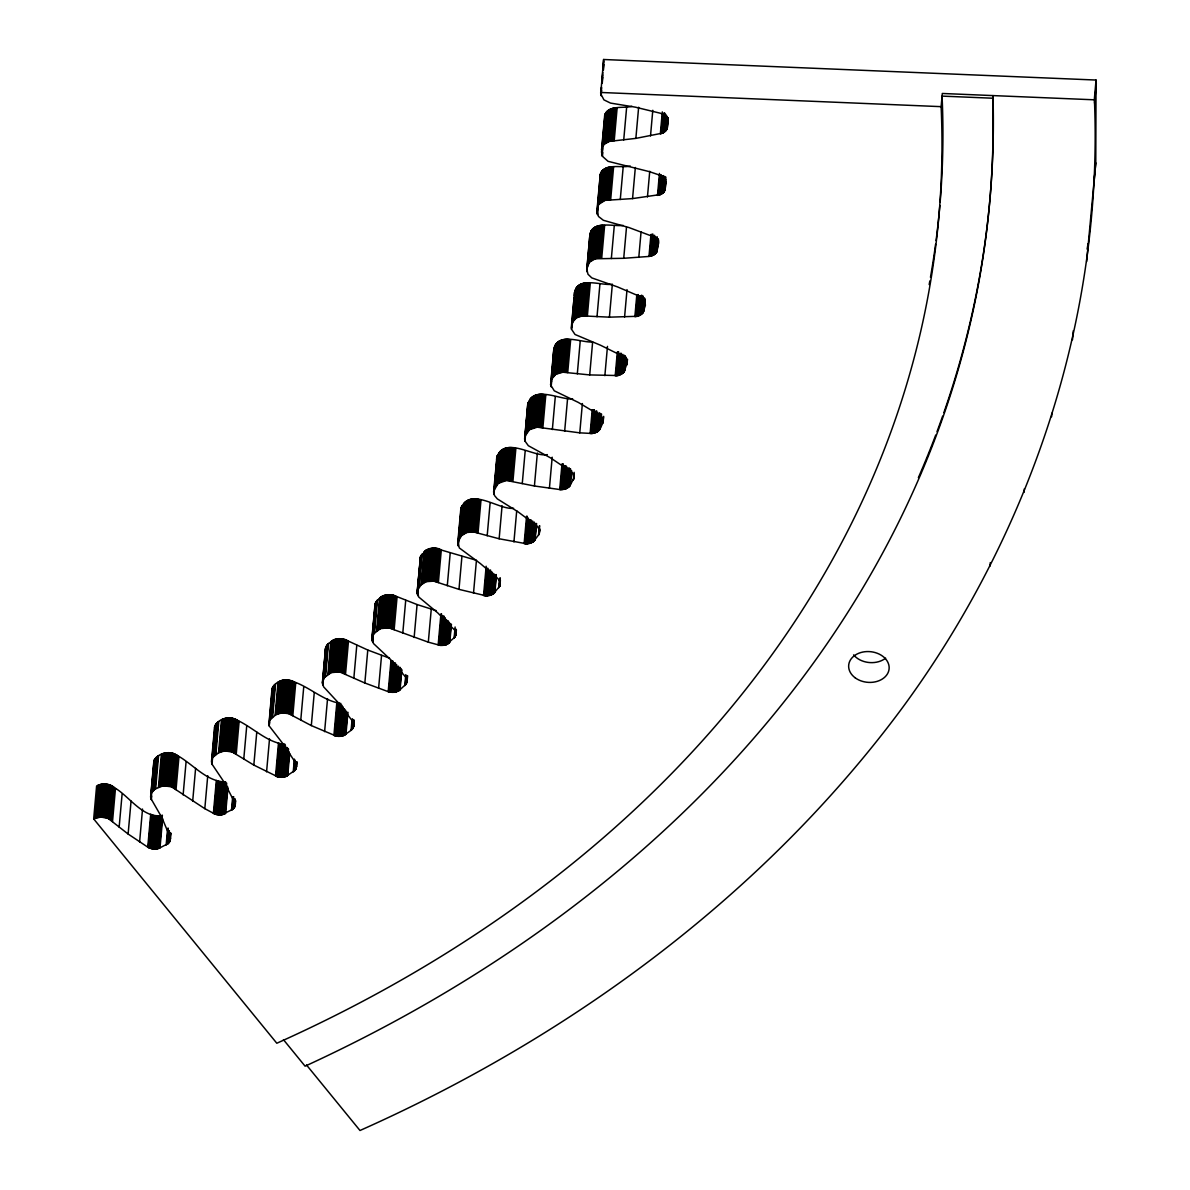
<?xml version="1.0" encoding="UTF-8"?>
<svg xmlns="http://www.w3.org/2000/svg" width="1190" height="1190" viewBox="0 0 1190 1190"><rect width="100%" height="100%" fill="white"/><g stroke="black" fill="none" stroke-linecap="round" stroke-linejoin="round"><path stroke-width="1.5" d="M306.485 1064.961L359.99 1130.5C571.542 1036.341 764.59 894.285 902.853 707.158C1030.168 533.76 1102.684 319.113 1094.562 103.247L1094.294 99.811L942.302 93.475L941.126 106.654A1443.738 1094.547 5.1 0 1 276.809 1043.243L93.683 818.899L100.808 816.98L108.275 818.497L128.118 834.026L148.304 847.488L153.48 849.035L158.82 848.396L168.207 843.561L170.631 838.31L161.855 817.56L150.877 798.445L151.175 793.269L154.968 789.104L163.104 785.772L171.524 786.798L204.814 808.664L215.212 814.213L221.31 814.867L232.511 809.468L234.698 806.909L235.367 803.845L224.687 783.02L211.79 763.816L212.727 757.45L218.514 752.854L224.702 750.89L232.273 752.006L253.827 765.081L278.088 776.996L286.076 776.416L295.001 770.332L296.563 766.42L295.581 762.82L283.993 745.089L269.178 725.915L269.758 720.143L275.723 714.803L281.896 712.84L288.679 713.643L311.319 725.588L336.517 736.223L343.821 735.494L351.11 730.303L353.802 726.227L353.207 722.077L339.462 703.974L323.606 686.823L322.43 682.301L324.528 677.452L331.207 672.618L339.567 671.874L364.839 683.001L388.847 691.896L394.306 692.297L399.141 690.557L406.281 683.863L406.668 678.24L390.841 659.855L373.496 643.537L371.92 638.42L374.002 633.556L380.503 628.603L388.847 627.844L428.311 642.169L440.181 645.382L446.19 644.742L454.863 637.126L456.008 634.166L455.517 631.027L437.861 612.969L418.687 596.963L417.274 590.567L421.082 584.855L426.228 581.642L433.8 581.151L458.983 589.362L486.279 595.878L493.627 593.646L499.889 585.837L499.964 581.687L497.718 578.385L480.314 563.524L459.34 547.95L457.793 542.194L461.497 535.738L466.629 532.525L473.352 531.885L499.146 538.773L526.872 543.845L533.537 541.599L538.847 534.548L539.635 530.457L537.106 526.114L517.977 511.789L497.331 498.893L494.505 495.516L493.627 491.619M1094.027 182.65L1095.782 162.881L1096.05 80.042L603.613 59.5L600.742 93.787L603.94 99.871L610.515 103.084L635.401 107.174L660.688 113.318L665.121 115.921L667.307 119.803L667.159 128.624L662.83 133.057L635.862 138.382L609.444 141.372L604.059 144.347L601.634 149.107L602.423 156.292L608.045 161.319L649.398 171.643L660.926 175.555L664.913 179.244L665.775 182.338L665.136 189.567L663.574 192.408L660.643 194.491L632.559 198.596L605.041 200.366L598.704 204.412L596.874 210.719L598.496 216.461L603.36 220.284L628.975 227.558L654.798 237.226L657.356 239.785L658.457 242.834L656.731 252.027L653.37 255.166L648.981 256.445L623.724 258.289L595.208 258.78L589.318 262.261L586.789 269.074L587.994 274.236L591.802 277.895L617.491 286.894L640.815 296.846L644.772 300.549L645.397 305.205L643.031 312.687L637.543 316.287L609.414 317.165L582.49 315.871L576.362 317.894L572.658 322.118L571.483 329.184L575.023 334.479L600.548 345.249L622.429 356.078L626.074 359.291L627.189 362.891L624.081 371.816L617.922 375.549L589.705 374.924L562.87 372.202L555.864 374.285L552.145 378.509L550.613 384.861L554.272 390.811L578.251 402.384L601.515 416.277L603.107 419.222L603.092 422.361L599.998 429.114L597.648 431.598L592.174 433.487L579.768 432.848L537.181 427.18L529.55 429.679L525.192 435.882L524.983 441.059L528.33 445.7L550.673 457.971L572.331 472.579L573.996 478.142L569.653 486.16L565.711 488.882L560.386 489.626L534.414 485.996L506.434 480.463L498.208 483.408L493.686 490.979M93.683 818.899L96.613 785.936C102.221 782.886 109.733 783.436 114.523 787.75C129.026 795.976 142.488 818.006 161.141 815.626L158.196 848.589M95.141 818.244L98.086 785.281M95.884 817.932L98.829 784.969M96.658 817.664L99.588 784.701M97.446 817.441L100.391 784.478M98.264 817.262L101.21 784.299M99.097 817.128L102.042 784.165M99.945 817.024L102.89 784.061M100.808 816.98L103.738 784.017M101.671 816.965L104.601 784.017M102.533 817.009L105.464 784.046M103.381 817.099L106.327 784.136M104.244 817.218L107.189 784.255M105.092 817.396L108.022 784.433M105.91 817.604L108.855 784.641M106.728 817.857L109.673 784.909M107.517 818.155L110.462 785.207M108.275 818.497L111.22 785.534M109.004 818.869L111.949 785.906M109.718 819.285L112.648 786.322M110.373 819.732L113.318 786.769M110.997 820.207L113.942 787.245M111.592 820.713L114.523 787.75M112.514 821.576L115.46 788.613M119.149 827.154L122.094 794.191M128.118 834.026L131.064 801.063M139.602 841.999L142.532 809.051M150.595 797.136L153.882 760.931C157.006 754.237 165.975 751.351 172.862 753.285C190.549 760.841 204.189 780.833 224.241 781.904L221.31 814.867M150.699 797.791L154.12 760.306M150.877 798.445L154.417 759.711M151.1 799.085L154.76 759.116M151.368 799.725L151.695 796.05M152.231 791.514L155.176 758.551M152.677 790.978L155.622 758.015M147.753 847.161L150.699 814.198M153.183 790.457L156.128 757.495M148.304 847.488L151.249 814.525M153.733 789.982L156.678 757.019M148.884 847.801L151.829 814.838M154.328 789.52L157.273 756.557M149.494 848.068L152.439 815.105M154.968 789.104L157.913 756.141M150.133 848.306L153.064 815.343M155.652 788.717L158.582 755.754M150.773 848.515L153.718 815.567M151.428 848.693L154.373 815.745M152.112 848.842L155.042 815.879M152.781 848.961L155.726 815.998M158.434 787.245L161.379 754.282M153.48 849.035L156.411 816.072M159.148 786.902L162.078 753.939M154.165 849.08L157.11 816.117M159.891 786.59L162.822 753.627M154.849 849.08L157.794 816.117M160.65 786.322L163.595 753.359M155.548 849.05L158.478 816.087M161.453 786.099L164.399 753.136M156.217 848.991L159.162 816.028M162.271 785.906L165.202 752.958M156.887 848.886L159.832 815.923M163.104 785.772L166.035 752.809M157.556 848.753L160.486 815.79M163.952 785.683L166.883 752.72M158.82 848.396L161.766 815.433M164.8 785.623L167.745 752.66M159.43 848.158L162.361 815.195M160.01 847.905L162.613 818.601M165.663 785.623L168.608 752.66M166.526 785.653L169.471 752.69M167.388 785.742L170.334 752.779M168.236 785.861L171.181 752.898M169.084 786.04L172.029 753.077M169.917 786.248L172.862 753.285M170.72 786.501L173.666 753.538M166.169 844.885L167.641 828.404M171.524 786.798L174.454 753.835M166.719 844.602L168.192 828.121M167.255 844.275L168.4 831.453M172.282 787.14L175.227 754.177M167.745 843.933L168.891 831.111M173.011 787.512L175.956 754.549M168.207 843.561L169.352 830.739M168.638 843.16L169.62 832.167M173.71 787.914L176.656 754.966M169.025 842.743L169.843 833.58M169.382 842.297L170.185 833.149M169.679 841.851L170.497 832.688M174.38 788.36L177.325 755.397M169.947 841.375L170.676 833.074M170.185 840.884L170.825 833.55M175.004 788.836L177.95 755.873M176.016 789.654L178.961 756.691M183.126 794.89L186.071 761.927M192.676 801.286L195.606 768.323M204.814 808.664L207.744 775.702M211.463 761.853L214.602 726.941C216.967 720.307 225.282 716.975 231.931 718.106C250.495 724.293 265.087 742.515 285.139 744.375M211.627 763.177L215.033 725.692M211.79 763.816L215.331 725.082M212.028 764.456L212.341 760.797M213.159 751.649L213.65 746.145M214.304 738.826L214.795 733.337M212.727 757.45L215.673 724.487M213.144 756.885L216.074 723.922M213.59 756.349L216.535 723.386M214.096 755.829L217.041 722.865M214.646 755.353L217.591 722.389M215.241 754.891L218.187 721.928M215.881 754.475L218.811 721.512M218.514 752.854L221.459 719.89M213.382 813.395L216.327 780.432M219.183 752.467L222.128 719.504M213.977 813.692L216.907 780.729M219.897 752.11L222.842 719.162M214.572 813.975L217.517 781.012M220.641 751.812L223.571 718.849M215.212 814.213L218.142 781.25M221.4 751.545L224.345 718.582M215.851 814.421L218.796 781.458M216.52 814.6L219.451 781.637M222.203 751.307L225.148 718.344M217.19 814.734L220.135 781.785M223.021 751.128L225.951 718.165M217.874 814.852L220.804 781.889M223.854 750.979L226.784 718.031M218.558 814.927L221.504 781.964M224.702 750.89L227.632 717.927M219.243 814.957L222.188 782.009M219.942 814.971L222.872 782.009M225.55 750.831L228.495 717.868M220.626 814.942L223.571 781.979M226.412 750.831L229.358 717.868M227.275 750.86L230.22 717.897M221.98 814.778L224.91 781.815M228.138 750.949L231.083 717.986M222.634 814.644L225.579 781.681M223.274 814.466L226.055 783.347M228.986 751.069L231.931 718.106M223.899 814.272L226.68 783.139M229.834 751.247L232.779 718.284M224.508 814.034L226.948 786.575M225.089 813.782L227.528 786.307M230.667 751.455L233.612 718.492M225.639 813.484L227.93 787.84M231.485 751.708L234.415 718.745M232.273 752.006L235.204 719.043M233.032 752.333L235.977 719.385M233.761 752.705L236.706 719.757M234.475 753.121L237.405 720.158M235.129 753.568L238.074 720.605M236.215 754.326L239.145 721.363M231.485 810.137L232.63 797.33M232.02 809.825L233.166 797.002M232.511 809.468L233.657 796.645M232.972 809.096L233.79 799.948M233.389 808.694L234.207 799.546M233.775 808.278L234.594 799.13M234.133 807.832L234.951 798.683M234.43 807.385L235.084 800.052M234.698 806.909L235.412 800.93M235.099 805.913L235.694 800.706M243.757 759.19L246.702 726.227M253.827 765.081L256.772 732.118M268.91 724.621L271.989 689.04C273.849 683.506 280.081 680.144 285.689 679.817C305.086 682.495 319.961 699.631 339.462 703.26L336.517 736.223M269.014 725.275L272.406 687.79M269.178 725.915L269.505 722.256M269.758 720.143L272.703 687.18M270.234 717.406L270.725 711.918M271.543 702.755L271.856 699.095M270.115 719.548L273.046 686.585M270.517 718.983L273.447 686.02M270.963 718.448L273.908 685.485M266.575 771.834L269.52 738.871M271.469 717.927L274.414 684.964M272.019 717.436L274.964 684.473M272.614 716.99L275.545 684.027M275.083 715.22L278.029 682.257M275.723 714.803L278.653 681.84M276.392 714.416L279.338 681.454M277.091 714.06L280.037 681.111M277.835 713.762L280.781 680.799M278.609 713.494L281.554 680.531M279.397 713.256L282.342 680.293M280.215 713.078L283.161 680.115M281.048 712.929L283.993 679.966M275.545 776.103L278.475 743.14M276.139 776.371L279.085 743.408M281.896 712.84L284.841 679.877M276.779 776.609L279.724 743.646M282.744 712.78L285.689 679.817M277.419 776.817L280.364 743.854M283.607 712.765L286.552 679.802M278.088 776.996L281.033 744.033M278.757 777.144L281.703 744.181M284.47 712.81L287.415 679.847M279.442 777.249L282.387 744.286M285.332 712.884L288.278 679.921M280.126 777.323L283.071 744.36M286.195 713.018L289.14 680.055M280.825 777.353L283.755 744.39M287.043 713.182L289.973 680.219M281.509 777.368L284.455 744.404M282.194 777.323L284.975 746.204M287.861 713.39L290.806 680.427M282.878 777.263L285.659 746.13M288.679 713.643L291.624 680.68M283.547 777.159L286.165 747.856M289.467 713.941L292.413 680.978M284.202 777.025L286.82 747.722M290.226 714.268L293.171 681.305M284.841 776.862L287.459 747.558M285.466 776.654L287.921 749.179M290.97 714.64L293.915 681.677M286.076 776.416L288.516 748.956M291.669 715.056L294.614 682.093M286.656 776.148L288.768 752.348M287.207 775.865L289.319 752.05M292.814 715.755L295.745 682.792M287.727 775.538L289.691 753.568M293.231 771.879L294.376 759.071M293.722 771.536L294.704 760.544M294.183 771.165L295.165 760.172M294.614 770.763L295.432 761.6M295.001 770.332L295.656 763.013M295.343 769.9L295.998 762.567M295.656 769.439L296.31 762.106M295.908 768.963L296.563 761.63M296.132 768.472L296.846 761.704M296.533 766.94L296.89 762.76M300.758 720.218L303.703 687.27M311.319 725.588L314.264 692.625M322.43 682.301L325.554 648.044L327.964 643.969L334.152 639.655L339.061 638.673L344.996 639.536L367.784 650.038L389.546 658.174M322.475 683.625L325.733 647.42M322.594 684.28L325.971 646.795M322.758 684.934L323.085 681.26M323.323 679.148L326.268 646.185M323.665 678.553L326.61 645.59M324.067 677.988L327.012 645.025M324.528 677.452L327.458 644.489M325.019 676.932L327.964 643.969M325.569 676.441L328.514 643.478M327.875 674.552L330.805 641.588M328.455 674.09L331.4 641.127M329.095 673.674L332.04 640.711M324.602 731.657L327.548 698.709M329.764 673.287L332.709 640.324M330.478 672.93L333.408 639.967M331.207 672.618L334.152 639.655M331.98 672.35L334.925 639.387M332.769 672.127L335.714 639.164M333.587 671.934L336.532 638.971M334.42 671.8L337.365 638.837M335.268 671.696L338.213 638.732M336.115 671.636L339.061 638.673M336.978 671.636L339.924 638.673M337.841 671.666L340.786 638.703M338.704 671.74L341.649 638.777M339.567 671.874L342.512 638.911M333.899 735.465L336.844 702.502M334.539 735.703L337.469 702.74M340.414 672.038L343.345 639.075M335.178 735.911L338.124 702.948M341.233 672.246L344.178 639.283M335.848 736.089L338.778 703.126M342.051 672.499L344.996 639.536M337.201 736.327L340.147 703.364M342.839 672.796L345.784 639.833M337.886 736.402L340.831 703.439M343.613 673.124L346.543 640.161M338.585 736.446L341.351 705.313M344.341 673.495L347.287 640.532M339.269 736.446L342.051 705.313M339.953 736.402L342.571 707.113M345.531 674.135L348.477 641.172M340.637 736.342L343.255 707.038M341.307 736.238L343.761 708.764M341.961 736.104L344.416 708.63M342.601 735.926L344.892 710.296M343.226 735.732L345.517 710.088M343.821 735.494L345.948 711.679M344.401 735.227L346.528 711.412M344.951 734.929L346.915 712.959M345.472 734.602L347.435 712.631M345.963 734.245L347.926 712.274M353.846 678.181L356.792 645.233M351.11 730.303L352.091 719.31M351.571 729.931L352.552 718.938M351.987 729.529L352.805 720.366M352.374 729.098L353.192 719.95M352.716 728.667L353.37 721.333M353.028 728.206L353.683 720.872M353.281 727.73L354.099 719.95M353.683 726.733L354.01 723.074M364.839 683.001L367.784 650.038M371.92 638.42L375.043 604.163L376.947 600.593L382.704 595.952L387.494 594.717L393.459 595.253L417.08 604.55L436.18 610.604M371.964 639.744L375.222 603.523M372.083 640.399L375.46 602.899M372.262 641.038L375.743 602.304M372.485 641.678L376.1 601.709M372.767 642.317L373.095 638.658M373.556 634.106L376.501 601.143M374.002 633.556L376.947 600.593M374.508 633.05L377.438 600.087M376.605 631.027L379.55 598.064M377.156 630.536L380.101 597.573M377.751 630.075L380.696 597.112M378.375 629.659L381.321 596.696M379.06 629.272L381.99 596.309M379.759 628.915L382.704 595.952M380.503 628.603L383.448 595.64M381.261 628.335L384.206 595.372M382.064 628.097L384.995 595.149M382.868 627.918L385.813 594.955M383.701 627.77L386.646 594.807M378.599 688.37L381.544 655.407M384.548 627.665L387.494 594.717M385.411 627.621L388.342 594.658M386.274 627.606L389.204 594.643M387.137 627.636L390.067 594.673M387.999 627.71L390.93 594.762M388.847 627.844L391.793 594.881M389.695 628.008L392.64 595.045M390.528 628.216L393.459 595.253M391.332 628.469L394.277 595.506M392.135 628.766L395.065 595.803M392.893 629.094L395.839 596.13M388.193 691.688L390.974 660.554M394.143 629.674L397.088 596.711M388.847 691.896L391.629 660.762M389.517 692.059L392.284 660.926M390.186 692.193L392.968 661.075M390.87 692.297L393.488 663.009M391.555 692.372L394.173 663.083M392.239 692.416L394.857 663.113M392.938 692.416L395.556 663.113M393.622 692.372L396.077 664.913M394.306 692.297L396.746 664.838M394.976 692.193L397.252 666.564M395.63 692.059L397.906 666.43M396.27 691.896L398.561 666.251M396.88 691.688L399.007 667.873M397.49 691.449L399.617 667.635M402.77 633.288L405.716 600.325M398.07 691.182L400.182 667.367M398.62 690.884L400.569 668.914M399.141 690.557L401.089 668.587M399.617 690.2L401.417 670.059M400.078 689.828L401.878 669.687M404.823 685.604L405.805 674.611M405.255 685.202L406.073 676.039M405.626 684.771L406.445 675.623M405.969 684.324L406.623 677.006M406.281 683.863L406.935 676.545M406.534 683.387L407.337 675.608M406.935 682.405L407.635 675.875M417.095 592.516L420.62 556.34L426.288 550.018L434.171 547.95L476.446 560.297L473.501 593.26M417.14 593.17L420.382 556.965M417.259 593.825L420.62 556.34M417.437 594.479L420.918 555.73M417.66 595.119L421.26 555.15M414.135 637.513L417.08 604.55M417.958 595.759L418.285 592.085M418.716 587.533L421.662 554.585M419.163 586.997L422.108 554.034M421.082 584.855L424.012 551.907M421.572 584.35L424.518 551.387M422.123 583.859L425.068 550.896M422.718 583.398L425.648 550.435M423.343 582.981L426.288 550.018M424.012 582.579L426.957 549.631M424.726 582.237L427.656 549.274M425.455 581.925L428.4 548.962M426.228 581.642L429.173 548.694M427.017 581.419L429.962 548.456M427.835 581.226L430.765 548.263M428.668 581.077L431.598 548.129M429.501 580.988L432.446 548.025M430.363 580.928L433.309 547.965M431.226 580.913L434.171 547.95M432.089 580.943L435.034 547.98M432.952 581.018L435.897 548.069M428.311 642.169L431.256 609.206M433.8 581.151L436.745 548.188M434.647 581.315L437.593 548.352M435.481 581.523L438.426 548.56M436.299 581.776L439.244 548.813M437.087 582.059L440.032 549.096M438.381 582.579L441.326 549.616M438.158 644.965L440.94 613.832M438.827 645.144L441.594 614.01M439.497 645.278L442.115 615.974M440.181 645.382L442.799 616.078M440.865 645.441L443.483 616.152M441.564 645.486L444.168 616.182M447.291 585.733L450.237 552.77M442.249 645.486L444.703 618.012M442.933 645.441L445.387 617.967M443.617 645.367L445.893 619.737M444.287 645.263L446.562 619.633M444.941 645.129L447.053 621.314M445.581 644.95L447.693 621.15M446.19 644.742L448.318 620.942M446.8 644.504L448.764 622.534M447.366 644.236L449.329 622.266M447.916 643.939L449.716 623.798M448.437 643.611L450.237 623.471M457.719 543.503L460.842 508.591C470.035 485.951 499.19 510.391 513.589 508.249M448.928 643.255L450.564 624.943M457.897 544.812L461.259 507.327M449.374 642.883L451.01 624.572M458.076 545.466L461.541 506.717M458.314 546.106L458.805 540.617M458.953 539.1L461.884 506.137M449.79 642.481L451.427 624.17M459.34 538.52L462.285 505.557M461.051 536.288L463.981 503.325M461.497 535.738L464.442 502.775M461.988 535.217L464.933 502.269M462.538 534.741L465.483 501.778M463.133 534.28L466.063 501.317M454.134 637.989L455.115 626.996M454.521 637.572L455.175 630.239M463.758 533.849L466.703 500.886M454.863 637.126L455.502 629.793M458.983 589.362L461.928 556.399M455.16 636.665L455.815 629.332M464.427 533.462L467.373 500.499M455.413 636.189L455.904 630.685M455.636 635.698L456.35 629.451M455.919 634.672L456.365 629.971M465.126 533.105L468.072 500.142M465.87 532.793L468.815 499.83M466.629 532.525L469.574 499.562M467.432 532.287L470.362 499.324M468.235 532.109L471.18 499.146M469.068 531.96L472.014 498.997M469.916 531.856L472.861 498.893M470.779 531.796L473.709 498.833M471.627 531.781L474.572 498.818M472.504 531.811L475.435 498.848M473.352 531.885L476.298 498.922M474.215 532.004L477.16 499.056M475.063 532.168L478.008 499.22M475.896 532.376L478.826 499.428M476.699 532.629L479.644 499.666M478.038 533.075L480.983 500.112M487.186 535.768L490.131 502.805M483.542 595.55L486.16 566.247M484.211 595.684L486.665 568.21M493.627 492.288L496.914 456.722C505.676 435.823 533.447 457.421 547.355 454.61M493.805 493.597L497.152 456.097M484.895 595.788L487.35 568.314M493.984 494.237L494.475 488.748M494.49 488.45L497.435 455.502M494.832 487.87L497.777 454.907M485.579 595.848L488.034 568.389M486.279 595.878L488.569 570.248M496.319 485.535L499.264 452.572M486.963 595.878L489.254 570.248M496.721 484.97L499.666 452.007M497.167 484.419L500.112 451.456M487.647 595.833L489.938 570.203M497.673 483.899L500.603 450.936M498.208 483.408L501.154 450.445M488.331 595.774L490.622 570.129M498.803 482.962L501.734 449.998M489.001 595.654L491.128 571.855M499.428 482.53L502.373 449.567M489.655 595.521L491.782 571.706M500.098 482.143L503.043 449.18M490.295 595.342L492.258 573.372M500.797 481.786L503.742 448.823M490.905 595.134L492.868 573.163M491.515 594.896L493.3 574.755M501.54 481.474L504.486 448.511M492.08 594.628L493.88 574.487M502.299 481.191L505.244 448.228M492.63 594.331L494.43 574.175M503.087 480.968L506.033 448.005M493.151 593.989L494.787 575.677M493.627 593.646L495.263 575.335M503.906 480.775L506.851 447.812M494.088 593.26L495.724 574.948M499.146 538.773L502.076 505.81M494.505 592.858L496.141 574.547M504.738 480.626L507.684 447.663M494.876 592.427L496.349 575.945M505.586 480.522L508.532 447.559M506.434 480.463L509.38 447.499M507.297 480.448L510.242 447.485M508.16 480.477L511.105 447.514M498.774 587.711L499.592 578.548M499.116 587.265L499.934 578.117M499.413 586.804L500.068 579.485M499.681 586.328L500.291 578.028M509.022 480.552L511.968 447.589M499.889 585.837L500.38 580.333M509.885 480.671L512.816 447.708M510.718 480.834L513.663 447.871M511.551 481.043L514.496 448.08M512.92 481.414L515.865 448.466M513.931 541.911L516.713 510.778M524.611 439.095L527.735 404.184C533.923 384.638 560.207 400.256 572.643 398.843M524.686 439.75L527.899 403.544M524.805 440.404L528.137 402.919M524.983 441.059L525.459 435.57M525.474 435.272L528.42 402.309M526.188 430.706L526.515 427.046M527.334 417.898L527.824 412.395M522.261 483.616L525.207 450.668M526.739 432.848L529.684 399.899M527.081 432.268L530.026 399.305M527.482 431.702L530.428 398.739M527.929 431.152L530.874 398.189M528.42 430.631L531.365 397.668M528.97 430.14L531.9 397.177M529.55 429.679L532.495 396.716M530.175 429.248L533.12 396.3M530.844 428.861L533.789 395.898M531.558 428.504L534.489 395.541M532.287 428.192L535.232 395.229M533.046 427.924L535.991 394.961M533.849 427.686L536.779 394.723M524.121 543.652L526.575 516.192M534.652 427.493L537.597 394.53M524.805 543.756L527.259 516.296M535.485 427.344L538.43 394.381M525.489 543.83L527.78 518.186M536.333 427.24L539.278 394.277M526.188 543.86L528.464 518.215M526.872 543.845L529 520.045M537.181 427.18L540.126 394.217M527.557 543.815L529.684 520M538.044 427.165L540.989 394.202M528.241 543.741L530.353 519.926M538.906 427.195L541.852 394.232M528.895 543.622L531.023 519.822M534.414 485.996L537.359 453.033M539.769 427.27L542.714 394.306M529.55 543.488L531.514 521.503M530.19 543.309L532.153 521.324M540.632 427.389L543.562 394.426M530.814 543.101L532.778 521.116M541.48 427.552L544.41 394.589M531.409 542.848L533.209 522.707M531.99 542.581L533.774 522.44M532.525 542.283L534.325 522.142M542.863 427.85L545.808 394.887M533.046 541.956L534.682 523.645M533.537 541.599L535.158 523.288M533.983 541.212L535.455 524.731M534.399 540.81L535.872 524.329M534.771 540.379L536.244 523.898M535.113 539.933L536.586 523.451M550.613 384.861L553.826 348.655C558.631 331.742 581.925 343.003 592.635 341.961L589.705 374.924M550.732 385.515L554.049 348.03M550.911 386.17L551.565 378.837M552.056 373.348L552.71 366.029M553.365 358.696L553.826 348.655M551.149 386.81L551.639 381.306M552.457 372.158L552.785 368.498M553.603 359.335L553.93 355.676M552.145 378.509L555.09 345.546M552.443 377.899L555.373 344.936M538.549 535.009L539.368 525.846M552.77 377.304L555.715 344.341M538.847 534.548L539.695 525.757M539.1 534.057L539.591 528.568M553.172 376.739L556.117 343.776M539.486 533.061L539.814 529.401M553.618 376.189L556.563 343.226M554.109 375.668L557.054 342.705M554.644 375.177L557.589 342.214M555.239 374.716L558.184 341.753M555.864 374.285L558.809 341.322M556.533 373.898L559.479 340.935M552.353 429.56L555.299 396.597M557.232 373.541L560.178 340.578M557.976 373.229L560.906 340.266M558.735 372.946L561.68 339.983M559.523 372.708L562.468 339.745M549.408 488.346L552.19 457.213M560.341 372.515L563.272 339.567M561.159 372.366L564.105 339.403M562.007 372.262L564.952 339.299M562.87 372.202L565.8 339.239M563.733 372.187L566.663 339.224M564.596 372.217L567.526 339.254M565.443 372.291L568.389 339.329M566.306 372.411L569.251 339.447M571.289 327.875L574.562 292.324C578.533 275.693 602.11 286.165 612.359 284.202L609.414 317.165M571.483 329.184L574.13 297.411M567.719 372.634L570.664 339.671M572.316 322.52L572.97 315.186M573.446 309.697L574.101 302.379M572.42 322.743L575.365 289.78M572.658 322.118L575.871 288.545M573.268 320.913L576.213 287.95M573.669 320.348L576.615 287.385M574.115 319.798L577.046 286.835M574.606 319.277L577.552 286.314M564.655 431.301L567.6 398.338M559.702 489.566L561.992 463.921M575.142 318.786L578.087 285.823M560.386 489.626L562.677 463.981M575.737 318.325L578.667 285.362M561.085 489.655L563.376 464.011M576.362 317.894L579.292 284.946M577.016 317.507L579.961 284.544M561.769 489.64L563.896 465.84M577.73 317.15L580.661 284.187M562.454 489.611L564.581 465.796M563.138 489.521L565.265 465.721M578.459 316.838L581.404 283.875M563.807 489.417L565.919 465.617M579.218 316.555L582.163 283.592M564.462 489.269L566.41 467.298M580.006 316.317L582.951 283.354M565.086 489.09L567.05 467.12M580.824 316.124L583.769 283.161M565.711 488.882L567.511 468.741M600.816 94.441L601.471 87.123M601.798 83.449L602.78 72.471M603.107 68.812L603.613 59.5M600.935 95.096L601.59 87.777M602.081 82.274L602.735 74.955M603.226 69.466L603.761 61.478M581.657 315.975L584.587 283.012M601.129 95.75L601.619 90.247M602.274 82.928L602.765 77.439M603.419 70.106L603.91 64.617M566.306 488.644L568.106 468.503M566.871 488.361L568.671 468.22M577.314 373.839L580.244 340.875M582.49 315.871L585.435 282.908M586.73 269.728L589.838 235.471C591.787 219.838 613.757 226.814 623.129 225.401M567.422 488.064L569.222 467.923M586.804 271.052L589.838 235.471M586.938 271.707L587.25 268.048M587.458 265.846L590.567 232.243M567.942 487.736L569.564 469.425M583.353 315.811L586.298 282.848M587.771 265.028L590.805 231.619M588.009 265.668L591.088 231.009M568.418 487.379L570.055 469.068M588.485 263.377L591.415 230.429M568.865 486.993L570.501 468.681M588.871 262.812L591.817 229.849M584.216 315.796L587.161 282.833M569.281 486.591L570.754 470.11M589.318 262.261L592.248 229.298M569.653 486.16L570.962 471.508M569.995 485.713L571.304 471.062M585.078 315.811L588.024 282.848M589.809 261.74L592.754 228.778M570.293 485.252L571.602 470.6M590.344 261.25L593.289 228.287M585.941 315.886L588.886 282.923M590.924 260.788L593.87 227.826M591.549 260.357L594.494 227.394M601.575 149.762L604.684 115.504C608.239 104.437 623.783 108.721 631.875 106.312M601.5 152.394L605.07 114.24M587.354 316.049L590.299 283.086M592.218 259.97L595.164 227.007M601.694 154.373L605.353 113.63M596.83 212.028L600.251 174.484C604.416 162.465 621.507 168.385 630.239 166.02M601.887 155.012L605.68 113.035M597.023 213.337L600.414 173.844M602.125 155.652L602.78 148.334M573.253 480.135L574.16 472.326M592.918 259.613L595.863 226.65M597.202 213.977L600.92 172.61M603.137 145.418L606.067 112.455M573.714 479.154L574.205 473.665M602.423 156.292L602.75 152.618M603.568 144.868L606.513 111.919M573.878 478.648L574.205 474.988M593.661 259.286L596.592 226.338M597.439 214.617L597.93 209.128M598.317 204.978L601.262 172.014M598.704 204.412L601.649 171.449M604.059 144.347L607.004 111.384M594.42 259.018L597.365 226.055M599.15 203.862L602.095 170.899M604.594 143.856L607.54 110.893M599.641 203.341L602.586 170.378M605.174 143.395L608.12 110.432M595.208 258.78L598.154 225.817M600.177 202.85L603.122 169.887M579.768 432.848L582.386 403.544M605.799 142.964L608.745 110.001M600.757 202.389L603.702 169.426M596.012 258.587L598.957 225.624M606.469 142.562L609.414 109.614M601.381 201.958L604.327 168.995M596.845 258.423L599.79 225.475M602.051 201.556L604.996 168.593M607.168 142.205L610.113 109.242M607.897 141.893L610.842 108.93M597.692 258.319L600.638 225.356M602.75 201.199L605.695 168.236M608.655 141.61L611.601 108.647M603.479 200.887L606.424 167.924M598.54 258.26L601.486 225.297M604.252 200.604L607.183 167.641M609.444 141.372L612.389 108.409M599.403 258.245L602.348 225.282M605.041 200.366L607.971 167.403M610.262 141.179L613.207 108.216M600.266 258.275L603.211 225.312M605.844 200.173L608.789 167.21M611.08 141.015L614.025 108.052M606.677 200.024L609.622 167.061M611.928 140.911L614.873 107.948M601.694 258.349L604.639 225.386M597.008 316.733L599.953 283.785M607.525 199.905L610.455 166.942M612.79 140.851L615.721 107.888M608.373 199.846L611.318 166.883M614.204 140.777L617.149 107.814M609.235 199.831L612.181 166.868M610.663 199.831L613.609 166.868M590.121 433.517L592.233 409.702M590.805 433.547L592.932 409.732M591.49 433.532L593.617 409.732M592.174 433.487L594.301 409.687M592.858 433.413L594.822 411.443M593.527 433.294L595.491 411.323M594.182 433.145L596.13 411.175M594.807 432.967L596.77 410.996M595.431 432.758L597.231 412.618M611.348 258.528L614.293 225.564M596.026 432.52L597.826 412.38M596.592 432.238L598.228 413.927M597.142 431.94L598.778 413.629M597.648 431.598L599.284 413.287M623.724 139.929L626.669 106.966M598.139 431.241L599.76 412.93M598.585 430.869L600.058 414.388M598.986 430.453L600.459 413.971M599.358 430.036L600.667 415.384M599.701 429.575L601.01 414.938M620.273 199.504L623.218 166.541M599.998 429.114L601.292 414.462M604.862 375.668L607.48 346.379M600.236 428.638L601.545 413.986M602.72 423.357L603.419 417.363M603.092 422.361L603.702 416.351M623.724 258.289L626.505 227.171M635.862 138.382L638.643 107.249M615.215 375.787L617.327 351.987M615.899 375.787L618.027 351.972M616.584 375.743L618.711 351.928M632.559 198.596L635.341 167.478M617.253 375.653L619.216 353.683M617.922 375.549L619.886 353.564M618.577 375.4L620.54 353.415M619.216 375.207L621.18 353.237M624.572 317.105L627.026 289.631M619.826 374.999L621.626 354.858M620.421 374.761L622.221 354.605M620.987 374.478L622.787 354.337M621.537 374.166L623.173 355.855M622.043 373.839L623.679 355.527M622.519 373.482L624.155 355.17M622.965 373.095L624.438 356.613M623.381 372.693L624.854 356.212M623.753 372.262L625.226 355.78M624.081 371.816L625.39 357.164M624.378 371.339L625.687 356.703M624.631 370.863L625.97 357.55M626.818 364.943L627.309 359.454M626.966 364.438L627.502 359.216M638.792 257.427L641.068 231.797M650.514 135.928L652.789 110.283M634.865 316.674L636.829 294.704M635.549 316.629L637.513 294.659M636.219 316.54L638.182 294.57M647.449 196.945L649.74 171.3M636.888 316.436L638.688 296.28M637.543 316.287L639.342 296.132M638.167 316.094L639.967 295.953M638.792 315.886L640.592 295.745M639.387 315.633L641.172 295.492M639.952 315.365L641.752 295.209M640.488 315.053L642.124 296.741M640.994 314.71L642.63 296.399M641.484 314.353L643.106 296.042M641.916 313.967L643.388 297.485M642.332 313.565L643.641 298.913M642.704 313.134L644.013 298.482M643.031 312.687L644.34 298.036M643.314 312.211L644.459 299.404M643.567 311.735L644.921 298.422M643.924 310.739L644.906 299.746M648.981 256.445L650.945 234.475M660.346 133.86L662.309 111.89M649.651 256.371L651.614 234.4M661 133.711L662.8 113.571M650.32 256.252L652.284 234.281M661.625 133.518L663.425 113.377M650.975 256.103L652.923 234.133M662.235 133.31L664.035 113.154M651.599 255.91L653.399 235.769M662.83 133.057L664.63 112.901M652.209 255.701L654.009 235.561M657.49 195.413L659.453 173.442M663.395 132.774L665.032 114.463M652.804 255.448L654.604 235.308M658.144 195.294L659.944 175.153M663.931 132.462L665.567 114.151M653.37 255.166L655.006 236.855M658.799 195.145L660.599 175.004M664.437 132.12L665.909 115.638M653.92 254.868L655.541 236.557M664.913 131.763L666.385 115.281M659.438 194.952L661.223 174.811M654.426 254.526L655.898 238.045M665.359 131.361L666.653 116.724M660.048 194.743L661.685 176.432M665.76 130.96L667.069 116.308M654.902 254.169L656.374 237.688M666.117 130.528L667.263 117.706M655.348 253.782L656.821 237.301M660.643 194.491L662.265 176.179M666.445 130.067L667.426 119.089M666.727 129.606L667.709 118.613M655.75 253.366L657.222 236.884M661.209 194.208L662.83 175.897M666.965 129.115L667.947 118.137M656.121 252.934L657.43 238.283M667.159 128.624L668.14 117.632M656.449 252.488L657.594 239.666M661.744 193.896L663.38 175.585M667.426 127.598L668.245 118.45M656.731 252.027L657.877 239.205M656.969 251.536L657.951 240.559M662.25 193.568L663.722 177.087M657.178 251.045L658.427 239.041M662.726 193.196L664.198 176.715M658.397 244.411L658.725 240.752M663.157 192.81L664.63 176.328M663.574 192.408L664.883 177.756M663.931 191.977L665.24 177.325M664.258 191.516L665.403 178.708M664.541 191.054L665.879 177.102M664.793 190.564L665.775 179.586M665.136 189.567L665.79 182.249M283.458 1039.673L305.086 1066.18A1522.605 1154.345 5.1 0 0 992.728 98.22L992.966 95.587A1522.605 1154.345 5.1 0 1 943.848 412.662M989.976 566.157L990.288 562.572M1024.04 492.377L1024.367 488.778M1051.588 416.798L1051.915 413.198M1072.487 339.76L1073.291 330.775M1094.294 99.811L1096.05 80.042M1094.562 103.247L1096.317 83.464M1086.649 261.607L1095.782 162.881M374.924 604.803L375.43 608.73M325.435 648.699L325.42 650.662M604.684 115.504L605.07 122.704M600.251 174.484L600.385 181.668M527.735 404.184L527.735 407.441M496.632 458.016L496.914 456.722M1087.095 249.097L1088.091 243.653M460.842 508.591L461.021 512.503M420.219 557.604L420.606 562.156M271.989 689.04L271.96 692.312M214.602 726.941L214.736 730.853M574.562 292.324L574.294 295.581M153.882 760.931L154.031 766.122M992.728 98.22L942.064 96.107A1443.738 1094.547 5.1 0 1 940.159 201.839M941.126 106.654L600.667 92.463L600.742 93.787M496.751 460.634L496.572 458.671M942.644 416.113A1522.605 1154.345 5.1 0 1 937.006 431.628M935.712 435.064A1522.605 1154.345 5.1 0 1 918.368 477.681M935.578 244.248A1443.738 1094.547 5.1 0 1 930.476 277.255M929.836 280.914A1443.738 1094.547 5.1 0 1 929.167 284.559M939.847 205.528A1443.738 1094.547 5.1 0 1 936.069 240.573M885.643 658.159A20.304 15.396 5.1 0 1 853.602 654.887M855.253 677.869A20.304 15.396 5.1 0 0 888.692 671.026A20.304 15.396 5.1 0 0 862.765 652.061A20.304 15.396 5.1 0 0 855.253 677.869"/></g></svg>
